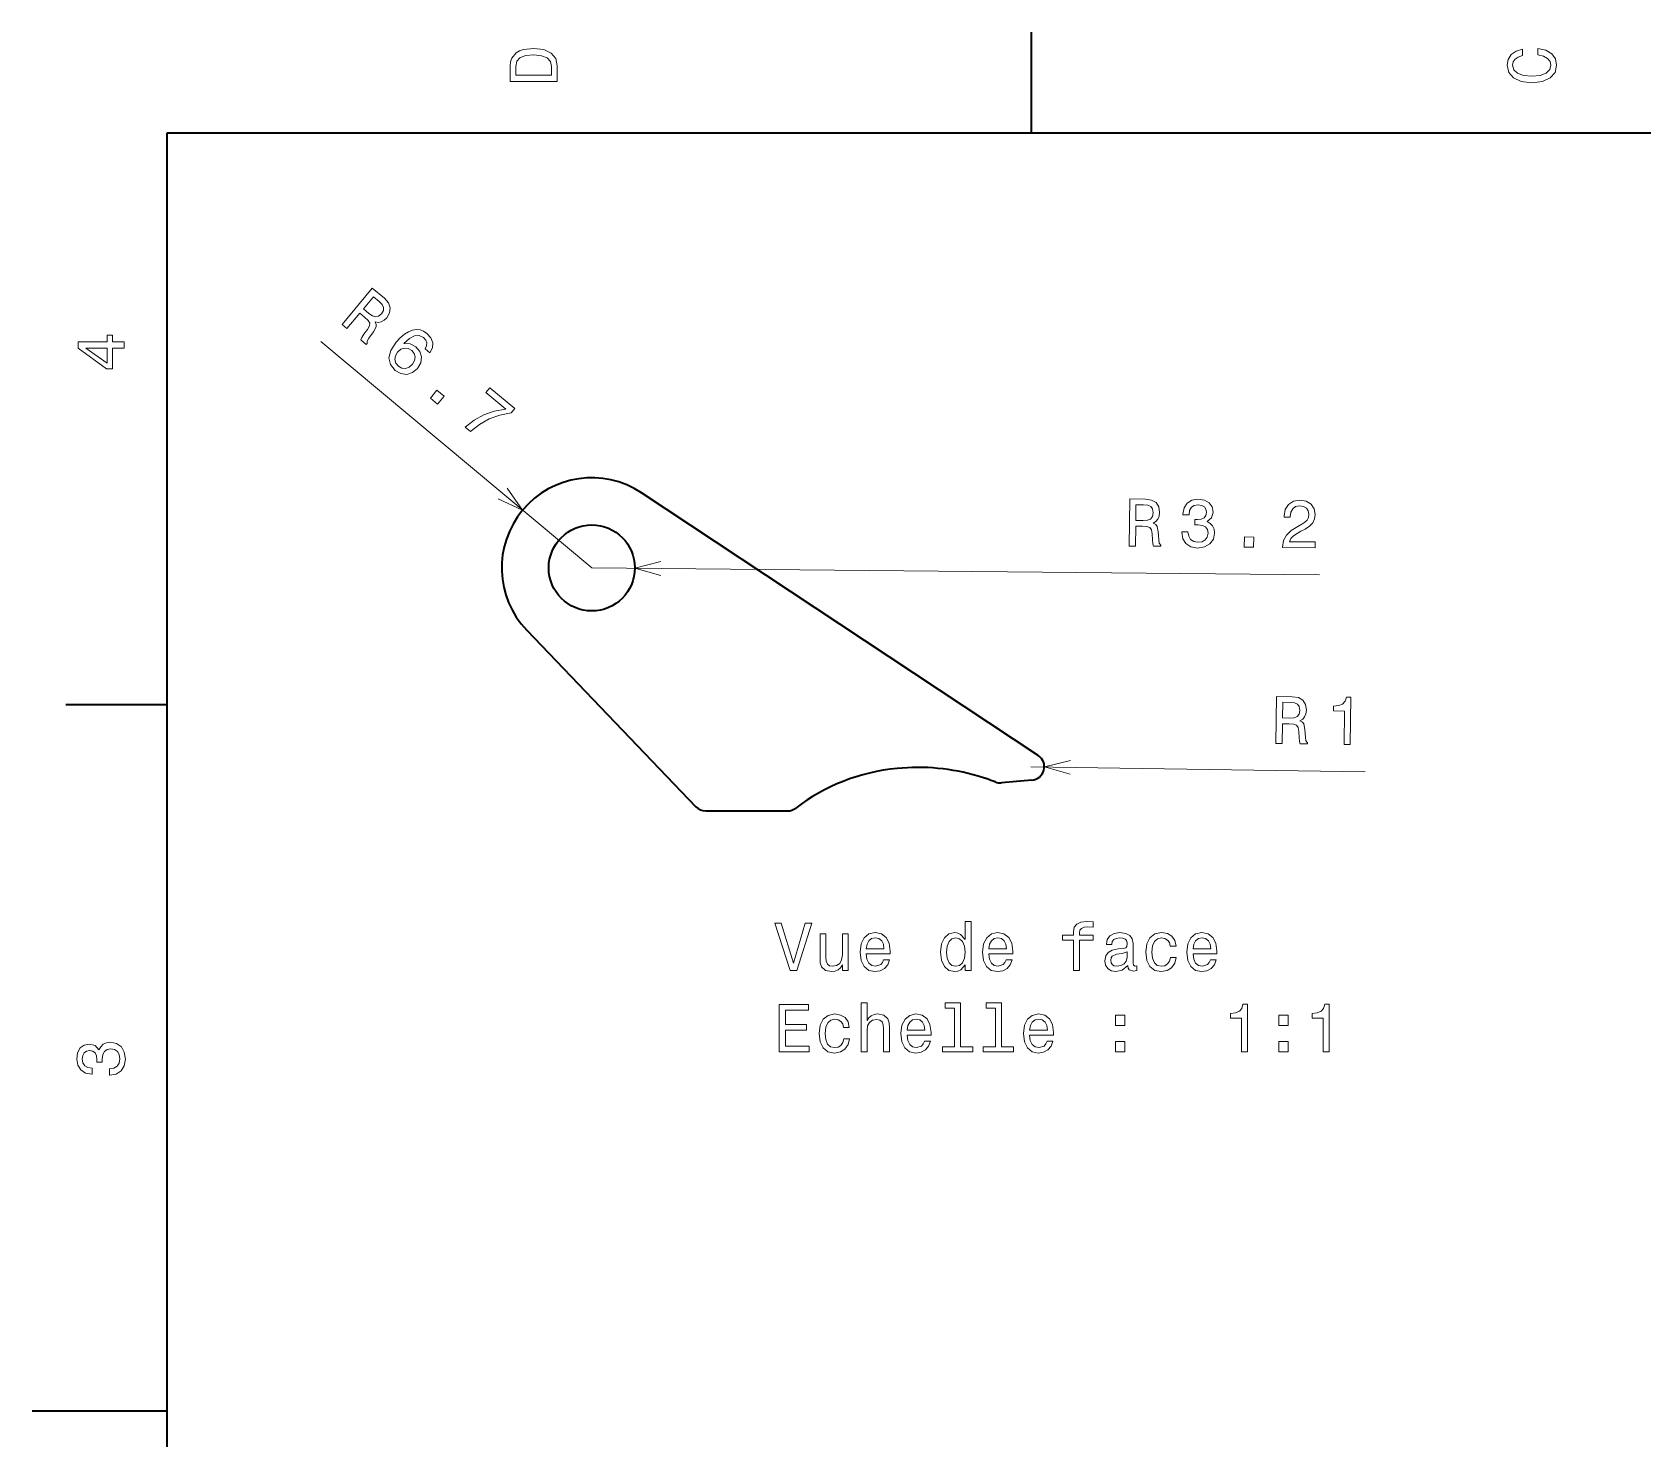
# Model space of a CAD drawing. Extents: x 0 to 297, y 0 to 210.
# Drawn here: x 0 to 119.7, y 103 to 207.5 of the extents above; entities that cross this region are included whole.
import ezdxf

# ---------------------------------------------------------------- set-up
doc = ezdxf.new("R2010")
doc.units = 0

msp = doc.modelspace()

# ---------------------------------------------------------------- linework, layer by layer
at = {"color": 7, "lineweight": 35, "ltscale": 0.1875}
for p, q in [((74.300003, 200), (74.300003, 207.5)), ((10, 157.5), (2.5, 157.5))]:
    msp.add_line(p, q, dxfattribs=at)
at = {"color": 7, "lineweight": 35}
for p, q in [((287, 200), (10, 200)), ((10, 200), (10, 10)), ((74.794434, 153.737762), (45.299927, 173.268219))]:
    msp.add_line(p, q, dxfattribs=at)
at = {"color": 7, "lineweight": 13}
for p, q in [((41.60083, 167.681915), (21.455078, 184.501556)), ((41.60083, 167.681915), (95.688599, 167.176422)), ((74.24231, 152.903961), (99.102295, 152.527924))]:
    msp.add_line(p, q, dxfattribs=at)
at = {"color": 7, "lineweight": 35, "ltscale": 0.454245}
msp.add_line((36.765991, 163.04361), (49.344727, 149.931915), dxfattribs=at)
at = {"color": 7, "lineweight": 35, "ltscale": 0.152063}
msp.add_line((50.066284, 149.624237), (56.148804, 149.624237), dxfattribs=at)
at = {"color": 7, "lineweight": 35, "ltscale": 0.25}
msp.add_line((10, 105), (0, 105), dxfattribs=at)
at = {"color": 7, "lineweight": 13}
for points in [[(35.533215, 204.994965), (35.533215, 203.829971), (39.033215, 203.829971), (39.033215, 204.994965), (38.922264, 205.544678), (38.584366, 205.953171), (38.034657, 206.205338), (37.283215, 206.296112), (36.516644, 206.215424), (36.21405, 206.114563), (35.971977, 205.973343), (35.644165, 205.56485), (35.563473, 205.297562)], [(111.93206, 205.817017), (112.35569, 205.716141), (112.658287, 205.549713), (112.844887, 205.317734), (112.905403, 205.045395), (112.814629, 204.71759), (112.54229, 204.460388), (112.098488, 204.28891), (111.483215, 204.233429), (110.872986, 204.28891), (110.424141, 204.455338), (110.151802, 204.71254), (110.055984, 205.045395), (110.106415, 205.287476), (110.247627, 205.494247), (110.474571, 205.655624), (110.787247, 205.766571), (110.787247, 206.245682), (110.308144, 206.094391), (109.94503, 205.832138), (109.718086, 205.474075), (109.637398, 205.045395), (109.763474, 204.510818), (110.116501, 204.10231), (110.696472, 203.840057), (111.483215, 203.749283), (112.269958, 203.840057), (112.84993, 204.10231), (113.208, 204.510818), (113.329041, 205.045395), (113.233215, 205.51442), (112.965927, 205.892654), (112.527161, 206.159943), (111.93206, 206.301163)], [(35.951801, 204.959656), (36.027451, 205.342941), (36.259438, 205.605194), (36.672985, 205.761536), (37.283215, 205.811966), (37.873272, 205.756485), (38.286816, 205.600143), (38.533936, 205.332855), (38.614628, 204.959656), (38.614628, 204.298996), (35.951801, 204.298996)], [(23.038818, 185.784698), (23.398804, 185.484161), (24.345825, 186.618439), (24.713623, 186.311371), (24.974854, 186.073517), (25.099976, 185.877106), (25.086304, 185.671783), (24.934326, 185.411041), (24.66272, 185.046478), (24.495239, 184.798676), (24.428589, 184.624359), (24.835083, 184.285004), (24.896484, 184.358551), (24.897949, 184.54129), (25.035034, 184.768463), (25.369995, 185.224701), (25.572388, 185.600922), (25.567383, 185.775909), (25.489502, 185.965851), (25.725098, 185.933319), (25.946655, 185.978363), (26.158569, 186.090485), (26.353027, 186.276276), (26.570313, 186.646759), (26.619141, 187.019928), (26.48645, 187.380341), (26.180054, 187.721588), (25.28186, 188.471405)], [(25.804688, 187.476532), (26.021484, 187.256134), (26.126465, 187.04361), (26.11792, 186.820831), (25.974976, 186.578827), (25.748779, 186.386627), (25.531128, 186.338409), (25.294922, 186.417389), (25.03479, 186.601654), (24.620605, 186.947479), (25.367188, 187.841766)], [(6.833213, 184.02739), (6.833213, 184.481277), (5.965778, 184.481277), (5.965778, 184.98056), (5.56232, 184.98056), (5.56232, 184.481277), (3.408862, 184.481277), (3.408862, 184.022339), (5.521974, 182.489197), (5.965778, 182.489197), (5.965778, 184.02739)], [(29.568115, 183.664337), (29.756348, 184.039337), (29.779907, 184.413788), (29.639526, 184.780731), (29.34082, 185.115448), (29.089722, 185.279083), (28.830933, 185.370331), (28.556519, 185.395782), (28.267212, 185.348297), (27.973267, 185.23233), (27.671509, 185.044037), (27.362061, 184.783478), (27.058838, 184.451813), (26.661865, 183.850372), (26.518677, 183.293243), (26.624023, 182.797882), (26.974243, 182.367523), (27.407959, 182.123688), (27.846436, 182.066498), (28.271362, 182.197784), (28.640991, 182.506744), (28.882324, 182.929474), (28.940186, 183.360748), (28.813965, 183.768341), (28.525024, 184.114716), (28.092529, 184.34433), (27.633423, 184.35318), (28.047119, 184.730499), (28.42627, 184.932953), (28.767944, 184.956512), (29.082886, 184.798676), (29.25061, 184.60611), (29.329834, 184.401947), (29.313477, 184.185638), (29.211914, 183.9617)], [(5.56232, 182.912827), (3.993876, 184.02739), (5.56232, 184.02739)], [(28.262329, 182.816437), (28.016113, 182.608063), (27.752563, 182.512726), (27.474854, 182.534332), (27.22583, 182.676605), (27.029663, 182.906036), (26.955688, 183.171478), (26.998535, 183.451019), (27.167358, 183.72403), (27.406494, 183.931732), (27.666748, 184.023163), (27.941772, 183.990631), (28.217407, 183.832794), (28.390869, 183.615692), (28.463623, 183.364471), (28.420044, 183.09201)], [(29.601074, 180.305878), (30.135254, 179.859833), (30.616821, 180.436676), (30.082642, 180.882721)], [(32.197998, 178.137726), (32.588989, 177.81131), (33.25, 178.343414), (33.97229, 178.752106), (34.751953, 179.04068), (35.599365, 179.213593), (35.867554, 179.534943), (34.02478, 181.073456), (33.730713, 180.721161), (35.201782, 179.492889), (34.3396, 179.325836), (33.5625, 179.048248), (32.853149, 178.654999)], [(81.557129, 169.308563), (82.026123, 169.304169), (82.040039, 170.781769), (82.519043, 170.777313), (82.871948, 170.758881), (83.09314, 170.686188), (83.212646, 170.518646), (83.260254, 170.220612), (83.28125, 169.76651), (83.308716, 169.468719), (83.367554, 169.291656), (83.897095, 169.286652), (83.898071, 169.382477), (83.783325, 169.524811), (83.745483, 169.787384), (83.715454, 170.35257), (83.633667, 170.771942), (83.518799, 170.904144), (83.338257, 171.001617), (83.541138, 171.125824), (83.68396, 171.300995), (83.776855, 171.522064), (83.80957, 171.789032), (83.74292, 172.213348), (83.544189, 172.532928), (83.213135, 172.727631), (82.759888, 172.797455), (81.589844, 172.80838)], [(85.457031, 170.371613), (85.456787, 170.336334), (85.532959, 169.851471), (85.766602, 169.486115), (86.137573, 169.250641), (86.630981, 169.160309), (87.15625, 169.241119), (87.551636, 169.459381), (87.807129, 169.810028), (87.9021, 170.263031), (87.864624, 170.560944), (87.755859, 170.804047), (87.57605, 170.99234), (87.335327, 171.130768), (87.665649, 171.400055), (87.785645, 171.832672), (87.713745, 172.226715), (87.499634, 172.526276), (87.148438, 172.716156), (86.664917, 172.786224), (86.210205, 172.709808), (85.860229, 172.49118), (85.630005, 172.140289), (85.549927, 171.671967), (85.549561, 171.636688), (85.998413, 171.632477), (86.041748, 171.954865), (86.175049, 172.185577), (86.388184, 172.32486), (86.686157, 172.372467), (86.94812, 172.329681), (87.138672, 172.222015), (87.253052, 172.049469), (87.296387, 171.817047), (87.248657, 171.570343), (87.126099, 171.40506), (86.91333, 171.306183), (86.62561, 171.278595), (86.428955, 171.285492), (86.425171, 170.887115), (86.672363, 170.894867), (86.989746, 170.846527), (87.225586, 170.723297), (87.36499, 170.525299), (87.412964, 170.267609), (87.354736, 169.975616), (87.206543, 169.760162), (86.973267, 169.62619), (86.665161, 169.583649), (86.3479, 169.637054), (86.117432, 169.790497), (85.973389, 170.033966), (85.921021, 170.367279)], [(92.958862, 169.202057), (95.36438, 169.179596), (95.368408, 169.613251), (93.467163, 169.631012), (93.575317, 169.867096), (93.758667, 170.062042), (94.321777, 170.414886), (94.620728, 170.563385), (94.955688, 170.77713), (95.195068, 171.027069), (95.333984, 171.323334), (95.387573, 171.660736), (95.305786, 172.085175), (95.071899, 172.420197), (94.710693, 172.635406), (94.242432, 172.715424), (93.757568, 172.634247), (93.387207, 172.400665), (93.146606, 172.024628), (93.061279, 171.526154), (93.060547, 171.455536), (93.519531, 171.451263), (93.519897, 171.491608), (93.568481, 171.834076), (93.707031, 172.08493), (93.925293, 172.244293), (94.213379, 172.297089), (94.505371, 172.243927), (94.721069, 172.115814), (94.860352, 171.917816), (94.908447, 171.670258), (94.871094, 171.438629), (94.773438, 171.242828), (94.610352, 171.072845), (94.387085, 170.923676), (94.088013, 170.765045), (93.590942, 170.457001), (93.239868, 170.127411), (93.029297, 169.725922), (92.958984, 169.217194)], [(82.624756, 172.370026), (82.932129, 172.336884), (83.148071, 172.239044), (83.282593, 172.061249), (83.325317, 171.783478), (83.272217, 171.491486), (83.134399, 171.316254), (82.901489, 171.227631), (82.583618, 171.205353), (82.043945, 171.210419), (82.054932, 172.375336)], [(90.105469, 169.228729), (90.801514, 169.222198), (90.808472, 169.973602), (90.112549, 169.980133)], [(92.45459, 154.628754), (92.923584, 154.621613), (92.945923, 156.099152), (93.424927, 156.091888), (93.77771, 156.071442), (93.998535, 155.997467), (94.117065, 155.829193), (94.162964, 155.530914), (94.181274, 155.076752), (94.207031, 154.778778), (94.264893, 154.601349), (94.794434, 154.593353), (94.795898, 154.689117), (94.682007, 154.832062), (94.64563, 155.09494), (94.618896, 155.660248), (94.539429, 156.080048), (94.425537, 156.212921), (94.245361, 156.311493), (94.448975, 156.434479), (94.592896, 156.608856), (94.687012, 156.829376), (94.721313, 157.096161), (94.657104, 157.520844), (94.460205, 157.841522), (94.130249, 158.038177), (93.67749, 158.110626), (92.507568, 158.128326)], [(97.523926, 154.551971), (97.982788, 154.545074), (98.036133, 158.069855), (97.693115, 158.075043), (97.597778, 157.768829), (97.413086, 157.564789), (97.133911, 157.447968), (96.75, 157.413422), (96.744629, 157.055389), (97.561523, 157.04306)], [(93.539795, 157.68399), (93.847046, 157.649078), (94.062378, 157.549957), (94.195801, 157.371429), (94.237061, 157.093414), (94.182251, 156.801666), (94.043335, 156.627228), (93.810059, 156.540009), (93.491943, 156.519562), (92.952393, 156.52774), (92.969971, 157.692596)], [(69.353958, 138.186203), (69.353958, 137.767609), (69.79776, 137.767609), (69.79776, 141.388641), (69.358994, 141.388641), (69.358994, 140.062271), (69.021103, 140.445557), (68.814331, 140.536346), (68.577301, 140.57164), (68.148621, 140.470779), (67.815773, 140.188354), (67.598907, 139.734467), (67.523262, 139.124237), (67.598907, 138.514008), (67.815773, 138.055069), (68.148621, 137.767609), (68.577301, 137.671783), (68.814331, 137.707092), (69.026146, 137.797867)], [(77.413033, 140.006805), (77.413033, 137.767609), (77.856842, 137.767609), (77.856842, 140.006805), (78.865479, 140.006805), (78.865479, 140.38504), (77.856842, 140.38504), (77.856842, 140.551468), (77.892136, 140.753204), (78.008133, 140.889374), (78.204819, 140.970062), (78.487244, 141.00032), (78.865479, 140.980148), (78.865479, 141.363434), (78.386375, 141.388641), (77.95266, 141.343262), (77.650063, 141.207092), (77.468506, 140.970062), (77.413033, 140.632156), (77.413033, 140.38504), (76.601074, 140.38504), (76.601074, 140.006805)], [(57.467068, 141.272659), (56.589546, 138.292099), (55.686806, 141.272659), (55.207699, 141.272659), (56.337383, 137.767609), (56.841705, 137.767609), (57.946175, 141.272659)], [(60.669518, 140.475815), (60.225712, 140.475815), (60.225712, 138.912415), (60.175278, 138.549316), (60.029026, 138.287064), (59.802082, 138.125671), (59.504532, 138.075241), (59.267498, 138.115585), (59.116203, 138.236633), (59.030468, 138.443405), (59.010296, 138.735901), (59.010296, 140.475815), (58.56649, 140.475815), (58.56649, 138.695557), (58.581619, 138.337494), (58.677441, 138.039948), (58.969948, 137.767609), (59.438969, 137.671783), (59.691132, 137.707092), (59.90799, 137.797867), (60.094589, 137.954208), (60.245884, 138.181152), (60.245884, 137.767609), (60.669518, 137.767609)], [(62.00597, 138.993118), (63.781189, 138.993118), (63.786232, 139.19989), (63.70554, 139.779861), (63.483635, 140.213577), (63.130611, 140.475815), (62.661591, 140.57164), (62.202656, 140.470779), (61.849632, 140.188354), (61.622684, 139.729431), (61.541996, 139.124237), (61.617641, 138.503922), (61.844589, 138.050034), (62.19257, 137.767609), (62.646461, 137.671783), (63.039833, 137.73735), (63.362598, 137.908813), (63.599632, 138.181152), (63.735798, 138.544266), (63.297039, 138.544266), (63.206261, 138.342529), (63.075134, 138.191238), (62.701935, 138.070206), (62.414474, 138.125671), (62.197613, 138.302185), (62.056404, 138.589661), (62.00597, 138.977982)], [(62.00597, 139.366318), (62.061447, 139.714294), (62.197613, 139.971497), (62.404388, 140.127838), (62.67672, 140.183319), (62.944012, 140.127838), (63.150784, 139.971497), (63.276863, 139.714294), (63.322254, 139.366318)], [(68.652946, 140.173233), (68.94545, 140.102631), (69.167358, 139.905945), (69.298477, 139.578125), (69.348907, 139.124237), (69.298477, 138.665298), (69.167358, 138.337494), (68.94545, 138.135757), (68.652946, 138.070206), (68.375565, 138.135757), (68.16375, 138.337494), (68.022545, 138.670349), (67.97715, 139.124237), (68.022545, 139.57309), (68.16375, 139.900894), (68.375565, 140.102631)], [(71.114044, 138.993118), (72.889259, 138.993118), (72.894302, 139.19989), (72.813606, 139.779861), (72.591705, 140.213577), (72.238678, 140.475815), (71.769661, 140.57164), (71.31073, 140.470779), (70.957703, 140.188354), (70.730759, 139.729431), (70.650063, 139.124237), (70.725716, 138.503922), (70.95266, 138.050034), (71.300644, 137.767609), (71.754532, 137.671783), (72.147903, 137.73735), (72.470673, 137.908813), (72.707703, 138.181152), (72.843872, 138.544266), (72.405106, 138.544266), (72.314331, 138.342529), (72.183205, 138.191238), (71.810005, 138.070206), (71.522545, 138.125671), (71.305679, 138.302185), (71.164474, 138.589661), (71.114044, 138.977982)], [(71.114044, 139.366318), (71.169518, 139.714294), (71.305679, 139.971497), (71.512451, 140.127838), (71.78479, 140.183319), (72.052078, 140.127838), (72.25885, 139.971497), (72.384933, 139.714294), (72.430321, 139.366318)], [(81.442574, 138.120636), (81.442574, 138.105499), (81.467789, 137.934036), (81.543434, 137.813004), (81.86116, 137.717178), (82.108276, 137.757523), (82.108276, 138.100464), (82.002365, 138.085327), (81.86116, 138.150894), (81.835945, 138.352631), (81.835945, 139.754639), (81.775421, 140.112717), (81.598907, 140.364868), (81.291275, 140.516174), (80.857559, 140.57164), (80.433929, 140.511124), (80.121246, 140.339661), (79.924561, 140.072357), (79.858994, 139.719345), (79.858994, 139.689072), (80.257416, 139.689072), (80.292717, 139.900894), (80.403664, 140.052185), (80.58522, 140.142975), (80.84243, 140.178268), (81.089546, 140.153061), (81.26606, 140.077408), (81.371964, 139.946289), (81.407272, 139.764725), (81.3871, 139.552917), (81.306404, 139.447006), (81.104675, 139.396576), (80.726433, 139.356232), (80.292717, 139.265442), (79.985077, 139.104065), (79.80352, 138.851898), (79.748047, 138.478699), (79.798477, 138.145844), (79.954819, 137.898727), (80.206978, 137.742386), (80.554962, 137.68692), (81.023987, 137.792831)], [(84.594589, 139.578125), (85.033348, 139.578125), (84.942566, 139.981583), (84.725708, 140.299316), (84.387817, 140.496002), (83.949051, 140.57164), (83.464905, 140.470779), (83.096748, 140.188354), (82.864761, 139.729431), (82.784073, 139.114151), (82.859718, 138.503922), (83.086662, 138.050034), (83.444733, 137.767609), (83.933929, 137.671783), (84.367645, 137.747437), (84.705536, 137.959244), (84.937531, 138.292099), (85.038391, 138.735901), (84.614761, 138.735901), (84.539108, 138.453491), (84.397903, 138.241669), (84.196175, 138.11055), (83.949051, 138.070206), (83.641418, 138.135757), (83.419518, 138.337494), (83.283348, 138.665298), (83.237961, 139.129272), (83.283348, 139.583176), (83.424561, 139.91098), (83.651505, 140.112717), (83.949051, 140.183319), (84.211304, 140.137924), (84.40799, 140.021927), (84.539108, 139.830292)], [(86.294159, 138.993118), (88.069366, 138.993118), (88.074417, 139.19989), (87.993721, 139.779861), (87.77182, 140.213577), (87.418793, 140.475815), (86.949776, 140.57164), (86.490845, 140.470779), (86.137817, 140.188354), (85.910873, 139.729431), (85.830177, 139.124237), (85.905823, 138.503922), (86.132767, 138.050034), (86.480759, 137.767609), (86.934647, 137.671783), (87.328018, 137.73735), (87.650787, 137.908813), (87.887817, 138.181152), (88.023987, 138.544266), (87.58522, 138.544266), (87.494446, 138.342529), (87.363319, 138.191238), (86.99012, 138.070206), (86.702652, 138.125671), (86.485794, 138.302185), (86.344589, 138.589661), (86.294159, 138.977982)], [(86.294159, 139.366318), (86.349632, 139.714294), (86.485794, 139.971497), (86.692566, 140.127838), (86.964905, 140.183319), (87.232193, 140.127838), (87.438965, 139.971497), (87.565048, 139.714294), (87.610435, 139.366318)], [(81.392136, 138.715729), (81.331619, 138.453491), (81.170235, 138.251755), (80.928162, 138.120636), (80.630615, 138.075241), (80.438965, 138.100464), (80.302803, 138.181152), (80.217072, 138.322357), (80.191849, 138.519043), (80.212021, 138.695557), (80.292717, 138.82164), (80.615479, 138.96286), (81.023987, 139.023376), (81.392136, 139.144409)], [(61.617641, 131.720779), (62.061447, 131.720779), (62.061447, 133.28418), (62.106834, 133.642242), (62.25309, 133.904495), (62.480034, 134.065887), (62.782627, 134.126404), (63.024704, 134.075974), (63.176003, 133.939804), (63.251648, 133.71286), (63.276863, 133.410263), (63.276863, 131.720779), (63.720669, 131.720779), (63.720669, 133.501038), (63.700497, 133.8591), (63.609718, 134.156662), (63.312168, 134.428986), (62.84819, 134.524811), (62.596031, 134.489517), (62.379169, 134.393692), (62.197613, 134.242386), (62.061447, 134.035614), (62.061447, 135.341812), (61.617641, 135.341812)], [(68.57225, 134.968613), (68.57225, 132.093979), (67.659431, 132.093979), (67.659431, 131.720779), (69.923836, 131.720779), (69.923836, 132.093979), (69.01606, 132.093979), (69.01606, 135.341812), (67.876289, 135.341812), (67.876289, 134.968613)], [(71.608276, 134.968613), (71.608276, 132.093979), (70.69545, 132.093979), (70.69545, 131.720779), (72.959862, 131.720779), (72.959862, 132.093979), (72.052078, 132.093979), (72.052078, 135.341812), (70.912308, 135.341812), (70.912308, 134.968613)], [(55.530468, 131.720779), (57.749489, 131.720779), (57.749489, 132.144409), (55.994446, 132.144409), (55.994446, 133.329575), (57.557846, 133.329575), (57.557846, 133.748154), (55.994446, 133.748154), (55.994446, 134.79715), (57.709141, 134.79715), (57.709141, 135.220779), (55.530468, 135.220779)], [(60.306404, 133.531296), (60.745163, 133.531296), (60.654388, 133.934753), (60.437527, 134.252487), (60.099632, 134.449173), (59.66087, 134.524811), (59.17672, 134.42395), (58.808563, 134.141525), (58.576576, 133.682602), (58.495884, 133.067322), (58.571533, 132.457092), (58.798477, 132.003204), (59.156548, 131.720779), (59.645741, 131.624954), (60.07946, 131.700607), (60.417355, 131.912415), (60.649342, 132.24527), (60.750206, 132.689072), (60.326576, 132.689072), (60.250927, 132.406662), (60.109718, 132.194839), (59.90799, 132.063721), (59.66087, 132.023376), (59.353233, 132.088928), (59.131332, 132.290665), (58.995163, 132.618469), (58.949776, 133.082458), (58.995163, 133.536346), (59.136375, 133.864151), (59.363319, 134.065887), (59.66087, 134.13649), (59.923119, 134.091095), (60.119804, 133.975098), (60.250927, 133.783463)], [(65.041992, 132.946289), (66.817215, 132.946289), (66.82225, 133.153061), (66.741562, 133.733032), (66.519661, 134.166748), (66.166634, 134.428986), (65.697617, 134.524811), (65.238678, 134.42395), (64.885651, 134.141525), (64.658707, 133.682602), (64.578018, 133.077408), (64.653664, 132.457092), (64.880615, 132.003204), (65.228592, 131.720779), (65.682487, 131.624954), (66.075859, 131.690521), (66.398621, 131.861984), (66.635651, 132.134323), (66.77182, 132.497437), (66.333061, 132.497437), (66.242279, 132.2957), (66.11116, 132.144409), (65.737961, 132.023376), (65.450493, 132.078842), (65.233635, 132.255356), (65.09243, 132.542831), (65.041992, 132.931152)], [(65.041992, 133.319489), (65.097473, 133.667465), (65.233635, 133.924667), (65.440407, 134.081009), (65.712746, 134.13649), (65.980034, 134.081009), (66.186806, 133.924667), (66.312889, 133.667465), (66.358276, 133.319489)], [(74.150063, 132.946289), (75.925278, 132.946289), (75.930321, 133.153061), (75.849632, 133.733032), (75.627731, 134.166748), (75.274704, 134.428986), (74.805679, 134.524811), (74.346748, 134.42395), (73.993729, 134.141525), (73.766777, 133.682602), (73.686089, 133.077408), (73.761734, 132.457092), (73.988678, 132.003204), (74.336662, 131.720779), (74.790558, 131.624954), (75.183929, 131.690521), (75.506691, 131.861984), (75.743729, 132.134323), (75.87989, 132.497437), (75.441132, 132.497437), (75.350349, 132.2957), (75.219231, 132.144409), (74.846031, 132.023376), (74.558563, 132.078842), (74.341705, 132.255356), (74.2005, 132.542831), (74.150063, 132.931152)], [(74.150063, 133.319489), (74.205536, 133.667465), (74.341705, 133.924667), (74.548477, 134.081009), (74.820816, 134.13649), (75.088104, 134.081009), (75.294876, 133.924667), (75.420959, 133.667465), (75.466347, 133.319489)], [(80.529747, 133.677551), (81.225708, 133.677551), (81.225708, 134.428986), (80.529747, 134.428986)], [(89.89502, 131.720779), (90.353951, 131.720779), (90.353951, 135.246002), (90.011017, 135.246002), (89.920235, 134.938354), (89.738678, 134.731583), (89.461304, 134.61055), (89.078018, 134.570206), (89.078018, 134.212128), (89.89502, 134.212128)], [(92.673836, 133.677551), (93.369797, 133.677551), (93.369797, 134.428986), (92.673836, 134.428986)], [(95.967064, 131.720779), (96.425995, 131.720779), (96.425995, 135.246002), (96.083054, 135.246002), (95.992279, 134.938354), (95.810722, 134.731583), (95.53334, 134.61055), (95.150055, 134.570206), (95.150055, 134.212128), (95.967064, 134.212128)], [(5.73379, 129.979111), (5.769093, 129.979111), (6.253242, 130.059799), (6.616354, 130.296829), (6.848343, 130.670029), (6.934078, 131.164276), (6.848343, 131.688766), (6.626441, 132.082138), (6.273415, 132.334305), (5.819525, 132.425079), (5.521974, 132.384735), (5.279899, 132.273788), (5.0933, 132.092224), (4.957133, 131.850143), (4.684798, 132.177963), (4.251081, 132.293961), (3.857709, 132.218307), (3.560158, 132.00145), (3.373559, 131.648422), (3.307997, 131.164276), (3.388689, 130.710388), (3.610591, 130.362396), (3.963617, 130.135452), (4.432637, 130.059799), (4.46794, 130.059799), (4.46794, 130.508652), (4.145173, 130.548996), (3.913184, 130.680115), (3.771974, 130.891937), (3.721542, 131.189484), (3.761888, 131.451736), (3.867795, 131.643372), (4.039265, 131.759369), (4.271254, 131.804764), (4.518372, 131.759369), (4.684798, 131.638336), (4.785663, 131.426514), (4.815922, 131.139053), (4.810879, 130.942368), (5.209294, 130.942368), (5.199208, 131.189484), (5.244596, 131.507217), (5.365634, 131.744247), (5.56232, 131.885452), (5.819525, 131.935883), (6.112032, 131.880417), (6.328891, 131.734161), (6.465058, 131.502167), (6.510447, 131.194534), (6.460014, 130.876801), (6.308718, 130.644821), (6.066643, 130.498566), (5.73379, 130.443085)], [(80.529747, 131.720779), (81.225708, 131.720779), (81.225708, 132.472214), (80.529747, 132.472214)], [(92.673836, 131.720779), (93.369797, 131.720779), (93.369797, 132.472214), (92.673836, 132.472214)]]:
    msp.add_lwpolyline(points, close=True, dxfattribs=at)
for points in [[(34.643066, 172.816681), (36.457764, 171.975922), (35.306519, 173.611359)], [(46.737305, 168.151581), (44.800781, 167.652008), (46.727661, 167.116364)], [(77.181641, 153.377228), (75.242188, 152.888885), (77.166016, 152.342072)]]:
    msp.add_lwpolyline(points, dxfattribs=at)
at = {"color": 7, "lineweight": 35}
msp.add_circle((41.60083, 167.681915), 3.2, dxfattribs=at)
for centre, radius, start, end in [((41.60083, 167.681915), 6.7, 56.488465, 223.811492), ((74.24231, 152.903961), 1, 274.125486, 56.488465), ((65.844971, 137.047455), 15.804949, 73.576649, 95.617314), ((65.820801, 136.917206), 15.937052, 68.779438, 73.625847), ((65.81897, 136.911469), 15.943058, 71.109769, 73.625246), ((71.952881, 152.709869), 1.004342, 248.783026, 275.807721), ((79.868286, 74.694122), 77.411929, 94.114297, 95.793123), ((50.066284, 150.624237), 1, 223.811492, 269.999997), ((56.148804, 150.624237), 1, 269.999997, 307.527143)]:
    msp.add_arc(centre, radius, start, end, dxfattribs=at)
msp.add_ellipse((66.384155, 138.738922), major_axis=(14.315796, -4.37674), ratio=0.93729, start_param=1.9904230955, end_param=2.5527289434, dxfattribs=at)

doc.saveas('drawing.dxf')
